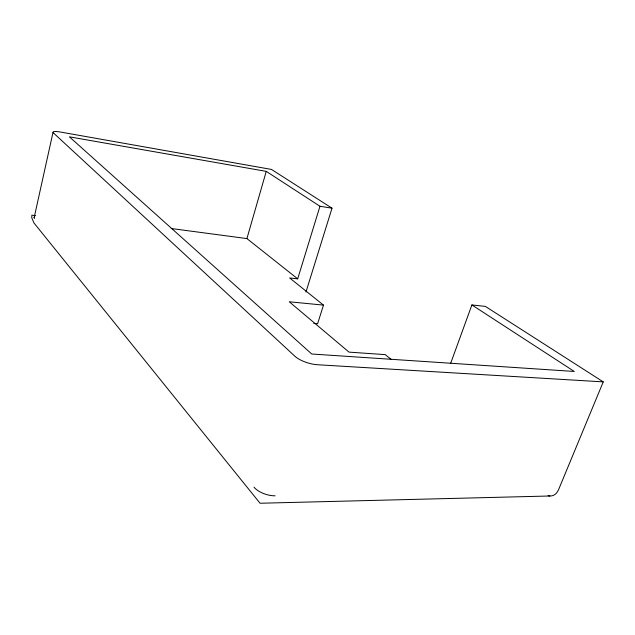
<?xml version="1.0" encoding="UTF-8"?>
<svg xmlns="http://www.w3.org/2000/svg" width="635" height="635" viewBox="0 0 635 635"><rect width="100%" height="100%" fill="white"/><g stroke="black" fill="none" stroke-linecap="round" stroke-linejoin="round"><path stroke-width="0.95" d="M34.155 217.646L53.03 132.31M266.248 171.371L319.969 206.264L297.696 278.852L246.912 238.585L266.248 171.371L69.39 136.835L311.753 354.012L574.286 371.459L471.892 304.943L450.699 363.236M305.951 292.06L332.01 208.185L271.478 169.426L60.158 131.985A10.343 2.008 14 0 0 53.451 132.945L295.005 356.33A16.772 5.659 17.8 0 0 317.222 364.72L603.25 381.873L558.562 489.696A13.597 10.104 82.5 0 1 548.108 495.673M297.696 278.852L289.631 277.947L323.501 305.117L317.603 323.707L313.698 323.374M549.886 495.991L260.048 503.245L33.98 222.996L31.75 217.726L31.861 215.194L35.639 215.686M323.501 305.117L289.258 301.776L349.02 352.123L385.223 354.624L391.351 359.545M471.892 304.943L485.386 306.403L603.25 381.873M171.196 228.513L246.912 238.585M319.969 206.264L332.01 208.185M275.098 495.8A16.081 7.485 18.5 0 1 253.984 487.172M34.52 218.448A10.081 2.738 12.9 0 1 34.457 216.98"/></g></svg>
